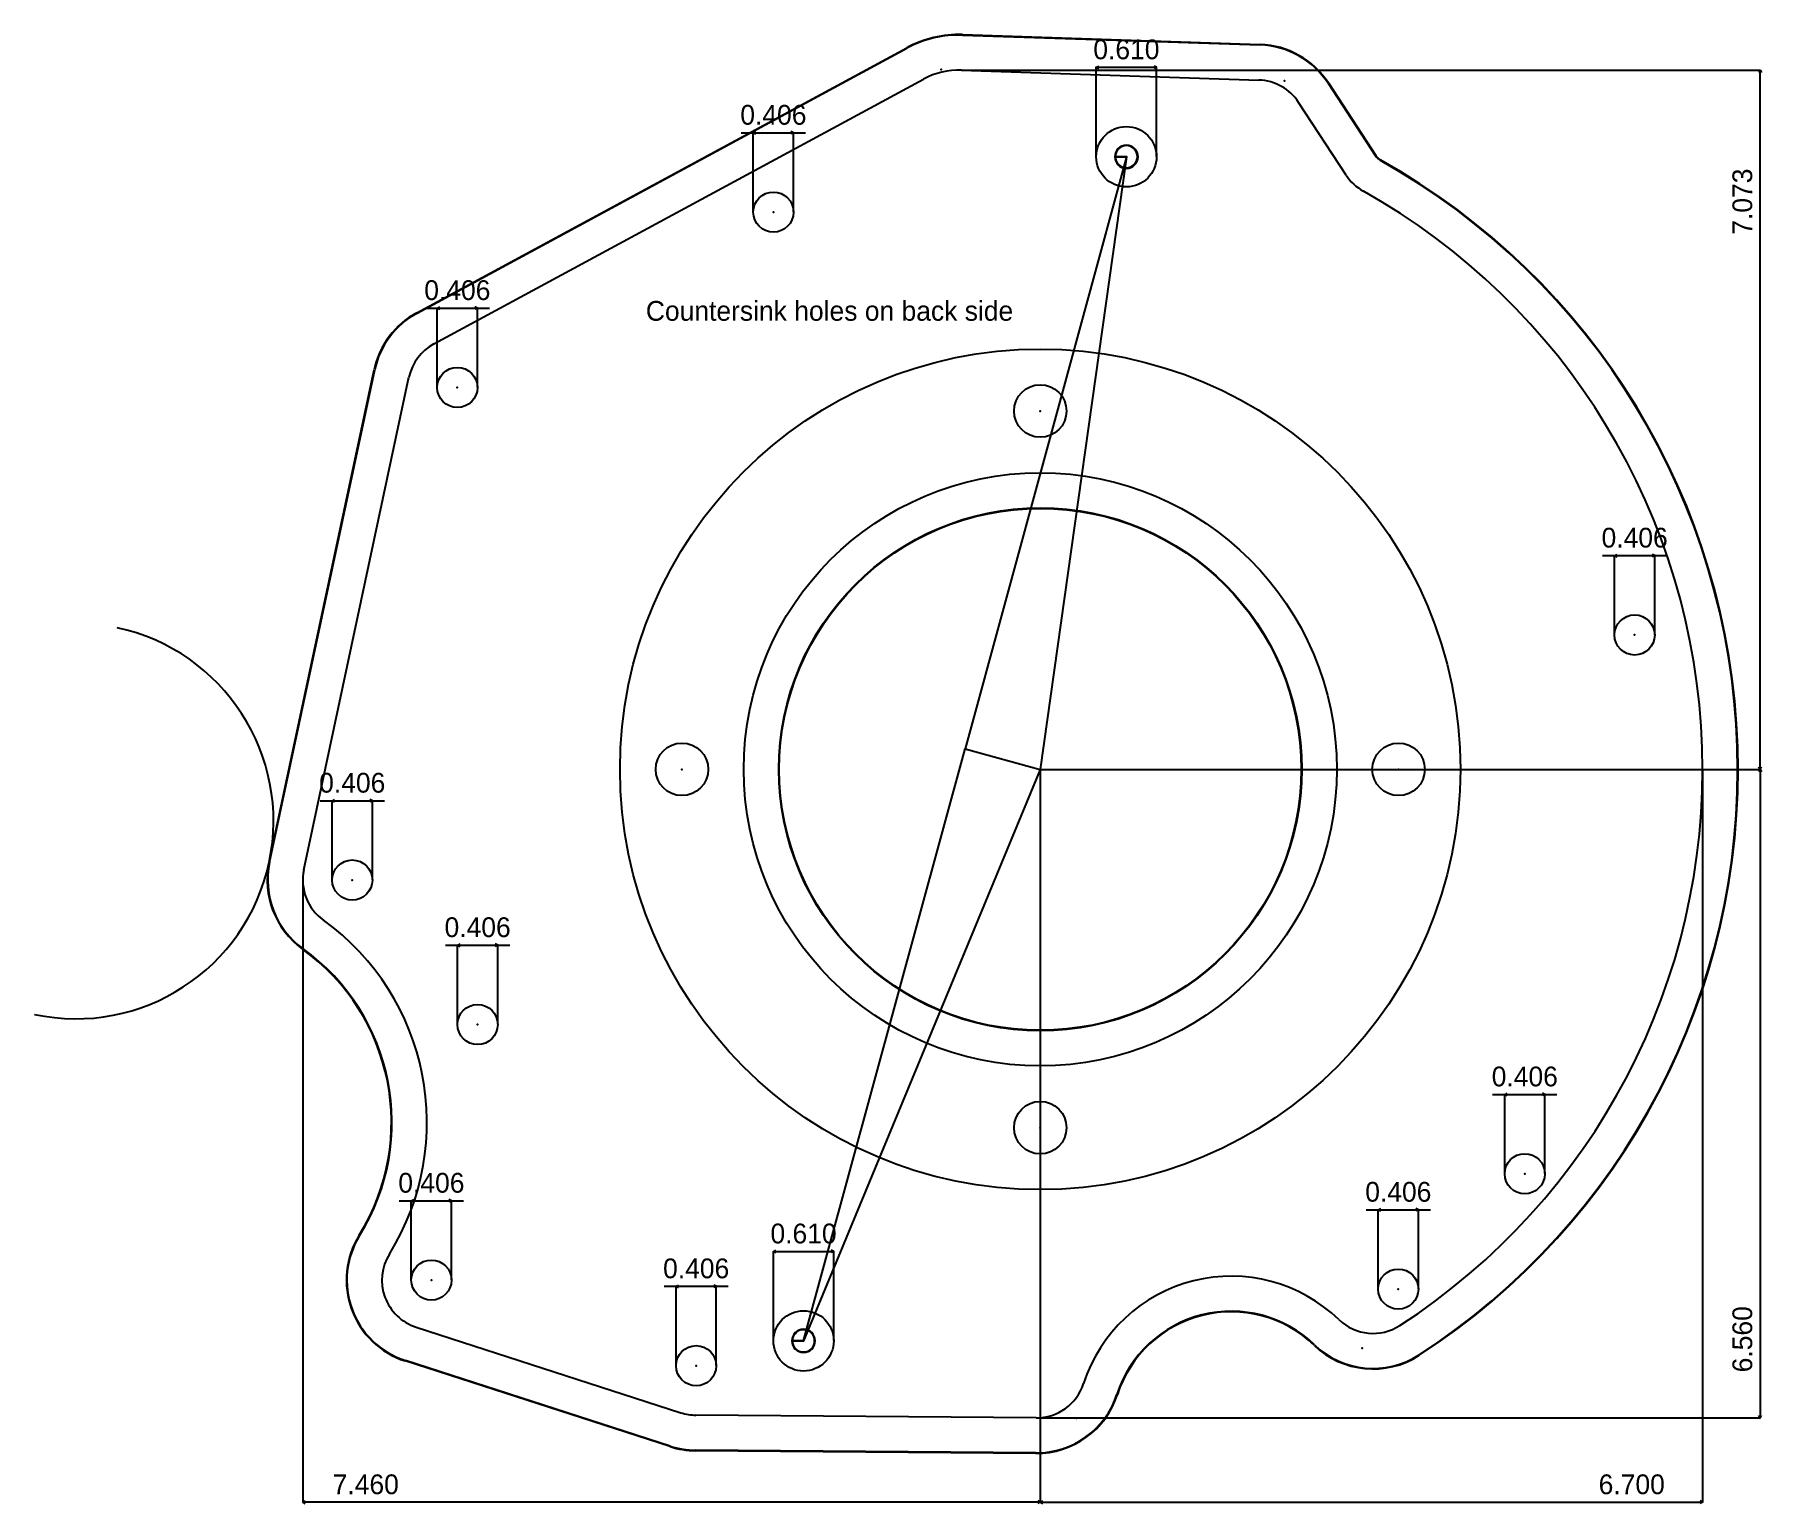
# Model space of a CAD drawing. Extents: x -10.2 to 7.3, y -7.4 to 7.4.
import ezdxf
from ezdxf.enums import TextEntityAlignment as Align

# ---------------------------------------------------------------- set-up
doc = ezdxf.new("R2010")
doc.units = 0

msp = doc.modelspace()

# ---------------------------------------------------------------- linework, layer by layer
at = {"layer": 'CAM', "color": 6, "linetype": 'CONTINUOUS'}
for p, q in [((-0.786172, 7.427652), (2.22397, 7.327695)), ((-0.786006, 7.432649), (2.224136, 7.332692)), ((-6.306545, 4.61946), (-1.350886, 7.299617)), ((-6.304166, 4.615062), (-1.348507, 7.295219)), ((2.911494, 6.940619), (3.391407, 6.205636)), ((2.915681, 6.943352), (3.395593, 6.20837)), ((-7.801537, -0.940597), (-6.738506, 4.04243)), ((-7.796647, -0.94164), (-6.733616, 4.041387)), ((-3.745698, -6.850928), (-6.424447, -5.985175)), ((-3.74416, -6.84617), (-6.422909, -5.980417)), ((-0.044804, -6.919862), (-3.488036, -6.892578)), ((-0.044765, -6.914862), (-3.487997, -6.887578))]:
    msp.add_line(p, q, dxfattribs=at)
for radius in [2.645, 2.64, 2.64]:
    msp.add_circle((0, 0), radius, dxfattribs=at)
for centre, radius, start, end in [((-0.822845, 6.32326), 1.11, 88.098095, 118.405746), ((-0.822845, 6.32326), 1.105, 88.098095, 118.405746), ((2.195594, 6.473166), 0.855, 33.14286, 88.098095), ((2.195594, 6.473166), 0.86, 33.14286, 88.098095), ((3.512817, 6.284912), 0.145, 213.14286, 240.797929), ((3.512817, 6.284912), 0.14, 213.14286, 240.797929), ((0, 0), 7.055, 302.898176, 420.797929), ((0, 0), 7.06, 302.898176, 420.797929), ((-5.897432, 3.863003), 0.86, 118.405746, 167.957588), ((-5.897432, 3.863003), 0.855, 118.405746, 167.957588), ((-9.757524, -0.523326), 2, 347.957588, 437.957588), ((-9.757524, -0.523326), 2, 257.957588, 347.957588), ((-6.960463, -1.120024), 0.86, 167.957588, 234.252915), ((-6.960463, -1.120024), 0.855, 167.957588, 234.252915), ((-8.725222, -3.571692), 2.16077, 328.125252, 414.252915), ((-8.725222, -3.571692), 2.16577, 328.125252, 414.252915), ((-6.159971, -5.166852), 0.86, 148.125252, 252.089535), ((-6.159971, -5.166852), 0.855, 148.125252, 252.089535), ((1.931734, -6.697248), 1.215274, 46.090385, 162.069572), ((1.931734, -6.697248), 1.210274, 46.090385, 162.069572), ((3.367516, -5.20575), 0.86, 226.090385, 302.898176), ((3.367516, -5.20575), 0.855, 226.090385, 302.898176), ((-0.03799, -6.059889), 0.86, 269.545993, 342.069572), ((-0.03799, -6.059889), 0.855, 269.545993, 342.069572), ((-3.481222, -6.032605), 0.86, 252.089535, 269.545993), ((-3.481222, -6.032605), 0.855, 252.089535, 269.545993)]:
    msp.add_arc(centre, radius, start, end, dxfattribs=at)
at = {"layer": 'Default', "color": 6, "linetype": 'CONTINUOUS'}
for p, q in [((-0.797954, 7.072847), (2.212188, 6.97289)), ((-6.135288, 4.302804), (-1.179629, 6.982961)), ((3.094162, 6.011548), (2.614249, 6.74653)), ((0.871463, 6.197025), (-0.761209, 0.207563)), ((0.871463, 6.197025), (0, 0)), ((0.871463, 6.197025), (0.753963, 6.197025)), ((0.753963, 6.197025), (0.871463, 6.197025)), ((0.871463, 6.197025), (0.758963, 6.197025)), ((0.758963, 6.197025), (0.871463, 6.197025)), ((-7.44946, -1.015706), (-6.386429, 3.967321)), ((-2.394833, -5.781638), (-0.761209, 0.207563)), ((-0.761209, 0.207563), (0, 0)), ((0, 0), (-2.394833, -5.781638)), ((-6.313736, -5.642621), (-3.634987, -6.508374)), ((-2.399833, -5.781638), (-2.512333, -5.781638)), ((-2.512333, -5.781638), (-2.399833, -5.781638)), ((-2.394833, -5.781638), (-2.507333, -5.781638)), ((-2.507333, -5.781638), (-2.394833, -5.781638)), ((-0.041952, -6.559874), (-3.485184, -6.532589))]:
    msp.add_line(p, q, dxfattribs=at)
for centre, radius in [((0.871463, 6.197025), 0.305), ((-2.69986, 5.636777), 0.203125), ((-5.897432, 3.863003), 0.2032), ((6.013312, 1.359154), 0.203125), ((-6.960463, -1.120024), 0.20315), ((-5.692058, -2.581274), 0.203125), ((4.901948, -4.091348), 0.203125), ((-6.159971, -5.166852), 0.203125), ((3.622423, -5.257972), 0.203125), ((-2.394833, -5.781638), 0.305), ((-3.481222, -6.032605), 0.203125)]:
    msp.add_circle(centre, radius, dxfattribs=at)
at = {"layer": 'Default', "color": 9, "linetype": 'CONTINUOUS'}
for centre, radius in [((0, 0), 4.251), ((0, 3.625), 0.265625), ((0, 0), 3), ((-3.625, 0), 0.265625), ((3.625, 0), 0.265625), ((0, -3.625), 0.265625)]:
    msp.add_circle(centre, radius, dxfattribs=at)
at = {"layer": 'Default', "color": 6, "linetype": 'CONTINUOUS'}
for centre, radius, start, end in [((-0.822845, 6.32326), 0.75, 88.098095, 118.405746), ((2.195594, 6.473166), 0.5, 33.14286, 88.098095), ((0.871463, 6.197025), 0.1175, 0, 180), ((0.871463, 6.197025), 0.1125, 0, 180), ((0.871463, 6.197025), 0.1175, 180, 360), ((0.871463, 6.197025), 0.1125, 180, 360), ((3.512817, 6.284912), 0.5, 213.14286, 240.797929), ((0, 0), 6.7, 302.898176, 420.797929), ((-5.897432, 3.863003), 0.5, 118.405746, 167.957588), ((-6.960463, -1.120024), 0.5, 167.957588, 234.252915), ((-8.725222, -3.571692), 2.52077, 328.125252, 414.252915), ((-6.159971, -5.166852), 0.5, 148.125252, 252.089535), ((1.931734, -6.697248), 1.570274, 46.090385, 162.069572), ((3.367516, -5.20575), 0.5, 226.090385, 302.898176), ((-2.394833, -5.781638), 0.1175, 0, 180), ((-2.394833, -5.781638), 0.1125, 0, 180), ((-2.394833, -5.781638), 0.1175, 180, 360), ((-2.394833, -5.781638), 0.1125, 180, 360), ((-0.03799, -6.059889), 0.5, 269.545993, 342.069572), ((-3.481222, -6.032605), 0.5, 252.089535, 269.545993)]:
    msp.add_arc(centre, radius, start, end, dxfattribs=at)
at = {"layer": 'Default', "color": 7}
for p in [(-1.000963, 7.079588), (2.47208, 6.96426), (0.871463, 6.197025), (-2.69986, 5.636777), (-5.897432, 3.863003), (6.013312, 1.359154), (-0.761209, 0.207563), (-6.960463, -1.120024), (-5.692058, -2.581274), (4.901948, -4.091348), (-6.159971, -5.166852), (3.622423, -5.257972), (-2.394833, -5.781638), (-2.394833, -5.781638), (3.257051, -5.855051), (-3.481222, -6.032605), (0.367198, -6.563116)]:
    msp.add_point(p, dxfattribs=at)
at = {"layer": 'Default', "color": 9}
for p in [(0, 3.625), (-3.625, 0), (0, 0), (3.625, 0), (0, -3.625)]:
    msp.add_point(p, dxfattribs=at)
at = {"layer": 'DIM', "color": 7, "linetype": 'CONTINUOUS'}
for p, q in [((-0.795414, 7.072847), (7.287679, 7.072847)), ((0.566463, 7.102025), (0.591463, 7.114525)), ((0.566463, 6.199565), (0.566463, 7.105835)), ((0.566463, 7.102025), (1.176463, 7.102025)), ((0.566463, 7.102025), (0.591463, 7.089525)), ((1.176463, 7.102025), (1.151463, 7.114525)), ((1.176463, 7.102025), (1.151463, 7.089525)), ((1.176463, 6.199565), (1.176463, 7.105835)), ((7.283869, 7.072847), (7.271369, 7.047847)), ((7.283869, 0), (7.283869, 7.072847)), ((7.283869, 7.072847), (7.296369, 7.047847)), ((-3.024939, 6.439902), (-2.37478, 6.439902)), ((-2.902985, 6.439902), (-2.877985, 6.452402)), ((-2.902985, 5.639317), (-2.902985, 6.443712)), ((-2.902985, 6.439902), (-2.877985, 6.427402)), ((-2.496734, 6.439902), (-2.521734, 6.452402)), ((-2.496734, 6.439902), (-2.521734, 6.427402)), ((-2.496734, 5.639317), (-2.496734, 6.443712)), ((-6.222512, 4.666203), (-5.572352, 4.666203)), ((-6.100632, 4.666203), (-6.075632, 4.678703)), ((-6.100632, 3.865543), (-6.100632, 4.670013)), ((-6.100632, 4.666203), (-6.075632, 4.653703)), ((-5.694232, 4.666203), (-5.719232, 4.678703)), ((-5.694232, 4.666203), (-5.719232, 4.653703)), ((-5.694232, 3.865543), (-5.694232, 4.670013)), ((5.688232, 2.162279), (6.338392, 2.162279)), ((5.810187, 2.162279), (5.835187, 2.174779)), ((5.810187, 1.361694), (5.810187, 2.166089)), ((5.810187, 2.162279), (5.835187, 2.149779)), ((6.216437, 2.162279), (6.191437, 2.174779)), ((6.216437, 2.162279), (6.191437, 2.149779)), ((6.216437, 1.361694), (6.216437, 2.166089)), ((0.00254, 0), (7.287679, 0)), ((0.00254, 0), (7.287679, 0)), ((7.283869, 0), (7.271369, 0.025)), ((7.283869, 0), (7.271369, -0.025)), ((7.283869, 0), (7.296369, 0.025)), ((7.283869, 0), (7.283869, -6.559889)), ((7.283869, 0), (7.296369, -0.025)), ((0, -0.00254), (0, -7.4176)), ((0, -0.00254), (0, -7.4176)), ((6.7, -0.00254), (6.7, -7.4176)), ((-7.285543, -0.316874), (-6.635383, -0.316874)), ((-7.163613, -0.316874), (-7.138613, -0.304374)), ((-7.163613, -1.117484), (-7.163613, -0.313064)), ((-7.163613, -0.316874), (-7.138613, -0.329374)), ((-6.757313, -0.316874), (-6.782313, -0.304374)), ((-6.757313, -0.316874), (-6.782313, -0.329374)), ((-6.757313, -1.117484), (-6.757313, -0.313064)), ((-7.460463, -1.122564), (-7.460463, -7.4176)), ((-6.017138, -1.778149), (-5.366978, -1.778149)), ((-5.895183, -1.778149), (-5.870183, -1.765649)), ((-5.895183, -2.578734), (-5.895183, -1.774339)), ((-5.895183, -1.778149), (-5.870183, -1.790649)), ((-5.488933, -1.778149), (-5.513933, -1.765649)), ((-5.488933, -1.778149), (-5.513933, -1.790649)), ((-5.488933, -2.578734), (-5.488933, -1.774339)), ((4.576868, -3.288223), (5.227028, -3.288223)), ((4.698823, -3.288223), (4.723823, -3.275723)), ((4.698823, -4.088808), (4.698823, -3.284413)), ((4.698823, -3.288223), (4.723823, -3.300723)), ((5.105073, -3.288223), (5.080073, -3.275723)), ((5.105073, -3.288223), (5.080073, -3.300723)), ((5.105073, -4.088808), (5.105073, -3.284413)), ((-6.485051, -4.363727), (-5.834891, -4.363727)), ((-6.363096, -4.363727), (-6.338096, -4.351227)), ((-6.363096, -5.164312), (-6.363096, -4.359917)), ((-6.363096, -4.363727), (-6.338096, -4.376227)), ((-5.956846, -4.363727), (-5.981846, -4.351227)), ((-5.956846, -4.363727), (-5.981846, -4.376227)), ((-5.956846, -5.164312), (-5.956846, -4.359917)), ((3.297343, -4.454847), (3.947503, -4.454847)), ((3.419298, -4.454847), (3.444298, -4.442347)), ((3.419298, -5.255432), (3.419298, -4.451037)), ((3.419298, -4.454847), (3.444298, -4.467347)), ((3.825548, -4.454847), (3.800548, -4.442347)), ((3.825548, -4.454847), (3.800548, -4.467347)), ((3.825548, -5.255432), (3.825548, -4.451037)), ((-2.699833, -4.876638), (-2.674833, -4.864138)), ((-2.699833, -5.779098), (-2.699833, -4.872828)), ((-2.699833, -4.876638), (-2.089833, -4.876638)), ((-2.699833, -4.876638), (-2.674833, -4.889138)), ((-2.089833, -4.876638), (-2.114833, -4.864138)), ((-2.089833, -4.876638), (-2.114833, -4.889138)), ((-2.089833, -5.779098), (-2.089833, -4.872828)), ((-3.806302, -5.22948), (-3.156142, -5.22948)), ((-3.684347, -5.22948), (-3.659347, -5.21698)), ((-3.684347, -6.030065), (-3.684347, -5.22567)), ((-3.684347, -5.22948), (-3.659347, -5.24198)), ((-3.278097, -5.22948), (-3.303097, -5.21698)), ((-3.278097, -5.22948), (-3.303097, -5.24198)), ((-3.278097, -6.030065), (-3.278097, -5.22567)), ((-0.03545, -6.559889), (7.287679, -6.559889)), ((7.283869, -6.559889), (7.271369, -6.534889)), ((7.283869, -6.559889), (7.296369, -6.534889)), ((-7.460463, -7.41379), (-7.435463, -7.40129)), ((0, -7.41379), (-7.460463, -7.41379)), ((-7.460463, -7.41379), (-7.435463, -7.42629)), ((0, -7.41379), (-0.025, -7.40129)), ((0, -7.41379), (-0.025, -7.42629)), ((0, -7.41379), (0.025, -7.40129)), ((0, -7.41379), (6.7, -7.41379)), ((0, -7.41379), (0.025, -7.42629)), ((6.7, -7.41379), (6.675, -7.40129)), ((6.7, -7.41379), (6.675, -7.42629))]:
    msp.add_line(p, q, dxfattribs=at)

# ---------------------------------------------------------------- texts
at = {"layer": 'DIM', "color": 7}
for s, p in [('0.610', (0.871463, 7.183305)), ('0.406', (-2.699859, 6.521182)), ('0.406', (-5.897432, 4.747484)), ('Countersink holes on back side', (-2.1318, 4.538086)), ('0.406', (6.013312, 2.24356)), ('0.406', (-6.960463, -0.235594)), ('0.406', (-5.692058, -1.696869)), ('0.406', (4.901948, -3.206943)), ('0.406', (-6.159971, -4.282447)), ('0.406', (3.622423, -4.373567)), ('0.610', (-2.394833, -4.795358)), ('0.406', (-3.481222, -5.148199)), ('7.460', (-6.823783, -7.33251)), ('6.700', (5.984063, -7.33251))]:
    msp.add_text(s, height=0.2, dxfattribs=at).set_placement(p, align=Align.CENTER)
for s, p in [('7.073', (7.202589, 5.742784)), ('6.560', (7.202589, -5.765255))]:
    msp.add_text(s, height=0.2, rotation=90.000003, dxfattribs=at).set_placement(p, align=Align.CENTER)

doc.saveas('drawing.dxf')
